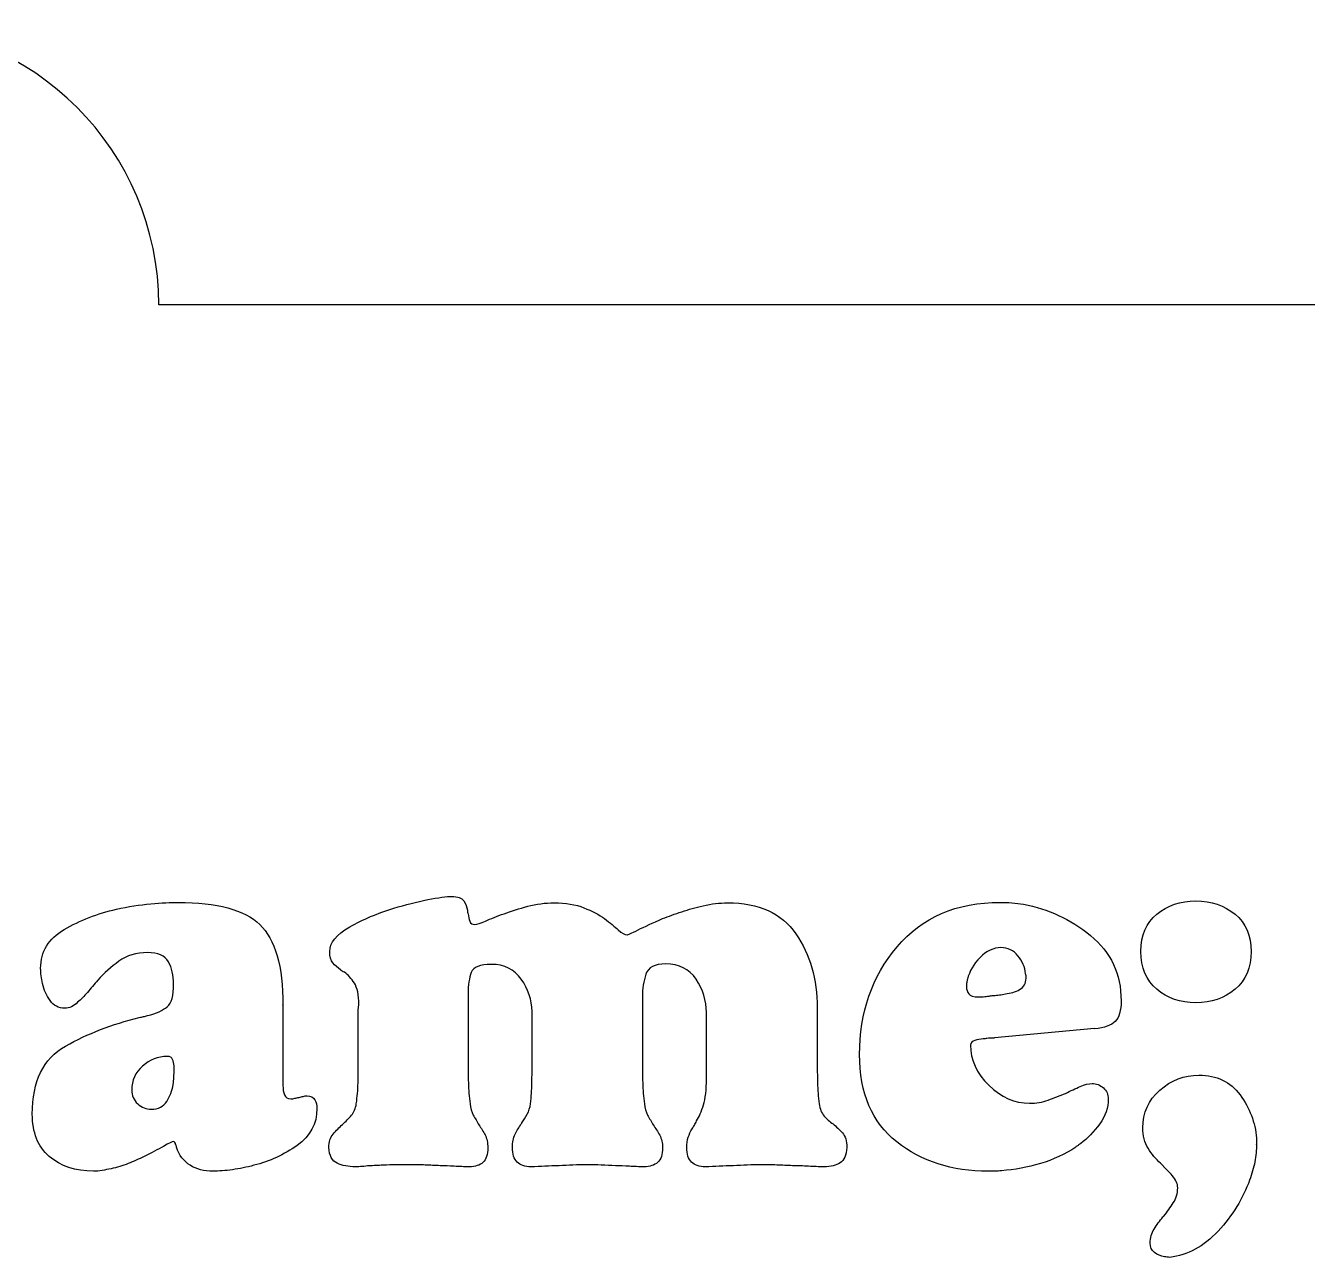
# Model space of a CAD drawing. Extents: x 1489 to 1914, y 371 to 1329.
# Drawn here: x 1751.6 to 1803.6, y 1063.5 to 1113.5 of the extents above; entities that cross this region are included whole.
import ezdxf

# ---------------------------------------------------------------- set-up
doc = ezdxf.new("R2010")
doc.units = 0
doc.layers.add('G0101', color=7, linetype='CONTINUOUS')

msp = doc.modelspace()

# ---------------------------------------------------------------- linework, layer by layer
at = {"layer": 'G0101', "color": 1}
msp.add_lwpolyline([(1885.738553, 1102.153572), (1756.970556, 1102.153572)], dxfattribs=at)
at = {"layer": 'G0101', "color": 4}
for points in [[(1769.513056, 1077.562273), (1769.513056, 1077.482273)], [(1796.853055, 1075.881873), (1796.853055, 1075.901873)], [(1792.193255, 1074.801873), (1792.193255, 1074.891873)], [(1769.533056, 1074.182273), (1769.533056, 1073.942273), (1769.533056, 1071.442273)], [(1776.613056, 1074.042273), (1776.613056, 1073.962273), (1776.613056, 1073.882273), (1776.613056, 1073.742273), (1776.613056, 1073.602273), (1776.613056, 1071.442273)], [(1790.753255, 1074.081873), (1790.753255, 1074.101873)], [(1762.013056, 1073.721873), (1762.013056, 1070.721873), (1762.013056, 1070.441873)], [(1762.013056, 1073.701873), (1762.013056, 1073.721873)], [(1765.073056, 1071.442273), (1765.073056, 1073.522273), (1765.093056, 1073.722273)], [(1772.133056, 1071.422273), (1772.133056, 1073.402273), (1772.133056, 1073.442273)], [(1779.213056, 1070.722273), (1779.213056, 1073.402273)], [(1783.713055, 1073.602273), (1783.713055, 1071.442273)], [(1790.843255, 1072.361873), (1790.733255, 1072.361873)], [(1794.973255, 1072.761873), (1790.913255, 1072.381873)], [(1794.973255, 1072.741873), (1794.973255, 1072.761873)], [(1765.073056, 1071.422273), (1765.073056, 1071.442273)], [(1757.593056, 1071.081873), (1757.593056, 1071.181873), (1757.593056, 1071.241873)], [(1757.593056, 1071.061873), (1757.593056, 1071.081873)], [(1801.553055, 1068.301873), (1801.553055, 1068.171873), (1801.553055, 1068.041873), (1801.553055, 1068.061873)], [(1767.193056, 1067.222273), (1766.633056, 1067.222273)], [(1797.903055, 1067.031873), (1797.653055, 1067.281873)], [(1790.923255, 1066.961873), (1790.653255, 1066.961873)]]:
    msp.add_lwpolyline(points, dxfattribs=at)
at = {"layer": 'G0101', "color": 1}
msp.add_open_spline([(1756.970556, 1102.153572), (1756.970556, 1108.416572), (1751.893556, 1113.492572), (1745.631556, 1113.492572)], degree=3, dxfattribs=at)
at = {"layer": 'G0101', "color": 4}
for points in [[(1767.893056, 1077.992273), (1768.333056, 1078.078273), (1768.659056, 1078.122273), (1768.873056, 1078.122273)], [(1768.873056, 1078.122273), (1769.113056, 1078.122273), (1769.273056, 1078.062273), (1769.353056, 1077.942273)], [(1753.133056, 1076.781873), (1753.773056, 1077.154873), (1754.480056, 1077.428873), (1755.253056, 1077.601873)], [(1755.253056, 1077.601873), (1755.733056, 1077.707873), (1756.196056, 1077.781873), (1756.643056, 1077.821873)], [(1756.643056, 1077.821873), (1757.090056, 1077.861873), (1757.460056, 1077.881873), (1757.753056, 1077.881873)], [(1757.753056, 1077.881873), (1759.340056, 1077.881873), (1760.446056, 1077.581873), (1761.073056, 1076.981873)], [(1764.723056, 1076.882273), (1765.263056, 1077.189273), (1765.860056, 1077.442273), (1766.513056, 1077.642273)], [(1766.513056, 1077.642273), (1766.993056, 1077.788273), (1767.453056, 1077.905273), (1767.893056, 1077.992273)], [(1769.353056, 1077.942273), (1769.433056, 1077.822273), (1769.486056, 1077.695273), (1769.513056, 1077.562273)], [(1770.993056, 1077.422273), (1771.286056, 1077.528273), (1771.606056, 1077.629273), (1771.953056, 1077.722273)], [(1771.953056, 1077.722273), (1772.300056, 1077.815273), (1772.659056, 1077.862273), (1773.033056, 1077.862273)], [(1773.033056, 1077.862273), (1773.500056, 1077.862273), (1773.900056, 1077.795273), (1774.233056, 1077.662273)], [(1774.233056, 1077.662273), (1774.566056, 1077.528273), (1774.846056, 1077.382273), (1775.073056, 1077.222273)], [(1778.213056, 1077.502273), (1778.493056, 1077.595273), (1778.780056, 1077.675273), (1779.073056, 1077.742273)], [(1779.073056, 1077.742273), (1779.246056, 1077.782273), (1779.416056, 1077.812273), (1779.583056, 1077.832273)], [(1779.583056, 1077.832273), (1779.750056, 1077.852273), (1779.913056, 1077.862273), (1780.073055, 1077.862273)], [(1780.073055, 1077.862273), (1781.340055, 1077.862273), (1782.263055, 1077.442273), (1782.843055, 1076.602273)], [(1786.953255, 1076.071873), (1787.966255, 1077.278873), (1789.366255, 1077.881873), (1791.153255, 1077.881873)], [(1791.153255, 1077.881873), (1791.299255, 1077.881873), (1791.453255, 1077.874873), (1791.613255, 1077.861873)], [(1791.613255, 1077.861873), (1791.773255, 1077.848873), (1791.933255, 1077.828873), (1792.093255, 1077.801873)], [(1792.093255, 1077.801873), (1793.079255, 1077.628873), (1793.986255, 1077.204873), (1794.813255, 1076.531873)], [(1797.503055, 1077.401873), (1797.936055, 1077.761873), (1798.466055, 1077.941873), (1799.093055, 1077.941873)], [(1799.093055, 1077.941873), (1799.720055, 1077.941873), (1800.249055, 1077.761873), (1800.683055, 1077.401873)], [(1769.513056, 1077.482273), (1769.513056, 1077.455273), (1769.520056, 1077.435273), (1769.533056, 1077.422273)], [(1769.533056, 1077.422273), (1769.546056, 1077.302273), (1769.570056, 1077.198273), (1769.603056, 1077.112273)], [(1769.603056, 1077.112273), (1769.636056, 1077.025273), (1769.706056, 1076.982273), (1769.813056, 1076.982273)], [(1769.813056, 1076.982273), (1769.893056, 1076.982273), (1770.036056, 1077.028273), (1770.243056, 1077.122273)], [(1770.243056, 1077.122273), (1770.449056, 1077.215273), (1770.699056, 1077.315273), (1770.993056, 1077.422273)], [(1775.073056, 1077.222273), (1775.300056, 1077.048273), (1775.486056, 1076.895273), (1775.633056, 1076.762273)], [(1776.433056, 1076.762273), (1776.699056, 1076.895273), (1777.033056, 1077.048273), (1777.433056, 1077.222273)], [(1777.433056, 1077.222273), (1777.673056, 1077.315273), (1777.933056, 1077.408273), (1778.213056, 1077.502273)], [(1796.853055, 1075.901873), (1796.853055, 1076.541873), (1797.069055, 1077.041873), (1797.503055, 1077.401873)], [(1800.683055, 1077.401873), (1801.116055, 1077.041873), (1801.333055, 1076.534873), (1801.333055, 1075.881873)], [(1752.173056, 1075.201873), (1752.173056, 1075.881873), (1752.493056, 1076.408873), (1753.133056, 1076.781873)], [(1761.073056, 1076.981873), (1761.699056, 1076.381873), (1762.013056, 1075.288873), (1762.013056, 1073.701873)], [(1763.913056, 1075.882273), (1763.913056, 1076.242273), (1764.183056, 1076.575273), (1764.723056, 1076.882273)], [(1775.633056, 1076.762273), (1775.780056, 1076.629273), (1775.900056, 1076.562273), (1775.993056, 1076.562273)], [(1775.993056, 1076.562273), (1776.020056, 1076.562273), (1776.166056, 1076.629273), (1776.433056, 1076.762273)], [(1782.843055, 1076.602273), (1783.423055, 1075.762273), (1783.713055, 1074.762273), (1783.713055, 1073.602273)], [(1794.813255, 1076.531873), (1795.639255, 1075.858873), (1796.053255, 1074.974873), (1796.053255, 1073.881873)], [(1785.433255, 1071.701873), (1785.433255, 1073.408873), (1785.940255, 1074.864873), (1786.953255, 1076.071873)], [(1791.173255, 1076.041873), (1790.866255, 1076.041873), (1790.583255, 1075.908873), (1790.323255, 1075.641873)], [(1791.863255, 1075.711873), (1791.683255, 1075.931873), (1791.453255, 1076.041873), (1791.173255, 1076.041873)], [(1755.353056, 1075.491873), (1755.033056, 1075.258873), (1754.746056, 1075.001873), (1754.493056, 1074.721873)], [(1756.513056, 1075.841873), (1756.059056, 1075.841873), (1755.673056, 1075.724873), (1755.353056, 1075.491873)], [(1757.363056, 1075.471873), (1757.223056, 1075.718873), (1756.940056, 1075.841873), (1756.513056, 1075.841873)], [(1757.573056, 1074.561873), (1757.573056, 1074.921873), (1757.503056, 1075.224873), (1757.363056, 1075.471873)], [(1764.043056, 1075.422273), (1763.956056, 1075.528273), (1763.913056, 1075.682273), (1763.913056, 1075.882273)], [(1790.323255, 1075.641873), (1790.063255, 1075.374873), (1789.893255, 1075.081873), (1789.813255, 1074.761873)], [(1792.173255, 1074.981873), (1792.146255, 1075.247873), (1792.043255, 1075.491873), (1791.863255, 1075.711873)], [(1797.503055, 1074.351873), (1797.069055, 1074.718873), (1796.853055, 1075.228873), (1796.853055, 1075.881873)], [(1801.333055, 1075.881873), (1801.333055, 1075.228873), (1801.116055, 1074.718873), (1800.683055, 1074.351873)], [(1752.193056, 1074.901873), (1752.179056, 1075.008873), (1752.173056, 1075.108873), (1752.173056, 1075.201873)], [(1764.353056, 1075.142273), (1764.233056, 1075.222273), (1764.130056, 1075.315273), (1764.043056, 1075.422273)], [(1764.413056, 1075.092273), (1764.386056, 1075.112273), (1764.366056, 1075.129273), (1764.353056, 1075.142273)], [(1764.513056, 1075.042273), (1764.473056, 1075.055273), (1764.440056, 1075.072273), (1764.413056, 1075.092273)], [(1764.913056, 1074.602273), (1764.793056, 1074.788273), (1764.659056, 1074.935273), (1764.513056, 1075.042273)], [(1769.663056, 1075.032273), (1769.576056, 1074.812273), (1769.533056, 1074.528273), (1769.533056, 1074.182273)], [(1770.473056, 1075.362273), (1770.020056, 1075.362273), (1769.750056, 1075.252273), (1769.663056, 1075.032273)], [(1771.693056, 1074.762273), (1771.413056, 1075.162273), (1771.006056, 1075.362273), (1770.473056, 1075.362273)], [(1776.753056, 1074.962273), (1776.659056, 1074.682273), (1776.613056, 1074.375273), (1776.613056, 1074.042273)], [(1777.553056, 1075.382273), (1777.113056, 1075.382273), (1776.846056, 1075.242273), (1776.753056, 1074.962273)], [(1778.793056, 1074.762273), (1778.513056, 1075.175273), (1778.100056, 1075.382273), (1777.553056, 1075.382273)], [(1792.193255, 1074.891873), (1792.193255, 1074.924873), (1792.186255, 1074.954873), (1792.173255, 1074.981873)], [(1752.253056, 1074.581873), (1752.226056, 1074.688873), (1752.206056, 1074.794873), (1752.193056, 1074.901873)], [(1752.553056, 1073.891873), (1752.406056, 1074.098873), (1752.306056, 1074.328873), (1752.253056, 1074.581873)], [(1754.493056, 1074.721873), (1754.346056, 1074.548873), (1754.206056, 1074.381873), (1754.073056, 1074.221873)], [(1757.313056, 1073.641873), (1757.486056, 1073.788873), (1757.573056, 1074.094873), (1757.573056, 1074.561873)], [(1765.093056, 1073.722273), (1765.093056, 1074.122273), (1765.033056, 1074.415273), (1764.913056, 1074.602273)], [(1772.133056, 1073.442273), (1772.120056, 1073.922273), (1771.973056, 1074.362273), (1771.693056, 1074.762273)], [(1779.213056, 1073.402273), (1779.213056, 1073.895273), (1779.073056, 1074.348273), (1778.793056, 1074.762273)], [(1789.783255, 1074.621873), (1789.776255, 1074.568873), (1789.773255, 1074.514873), (1789.773255, 1074.461873)], [(1789.773255, 1074.461873), (1789.773255, 1074.341873), (1789.803255, 1074.241873), (1789.863255, 1074.161873)], [(1789.813255, 1074.761873), (1789.799255, 1074.721873), (1789.790255, 1074.674873), (1789.783255, 1074.621873)], [(1791.933255, 1074.341873), (1792.106255, 1074.434873), (1792.193255, 1074.588873), (1792.193255, 1074.801873)], [(1753.153056, 1073.581873), (1752.900056, 1073.581873), (1752.699056, 1073.684873), (1752.553056, 1073.891873)], [(1754.073056, 1074.221873), (1753.940056, 1074.061873), (1753.806056, 1073.928873), (1753.673056, 1073.821873)], [(1789.863255, 1074.161873), (1789.923255, 1074.081873), (1790.060255, 1074.041873), (1790.273255, 1074.041873)], [(1790.273255, 1074.041873), (1790.353255, 1074.041873), (1790.433255, 1074.044873), (1790.513255, 1074.051873)], [(1790.513255, 1074.051873), (1790.593255, 1074.058873), (1790.673255, 1074.068873), (1790.753255, 1074.081873)], [(1790.753255, 1074.101873), (1790.766255, 1074.088873), (1790.786255, 1074.084873), (1790.813255, 1074.091873)], [(1790.813255, 1074.091873), (1790.839255, 1074.098873), (1790.859255, 1074.101873), (1790.873255, 1074.101873)], [(1790.873255, 1074.101873), (1790.953255, 1074.101873), (1791.033255, 1074.108873), (1791.113255, 1074.121873)], [(1791.113255, 1074.121873), (1791.193255, 1074.134873), (1791.273255, 1074.148873), (1791.353255, 1074.161873)], [(1791.353255, 1074.161873), (1791.566255, 1074.188873), (1791.759255, 1074.247873), (1791.933255, 1074.341873)], [(1799.093055, 1073.801873), (1798.466055, 1073.801873), (1797.936055, 1073.984873), (1797.503055, 1074.351873)], [(1800.683055, 1074.351873), (1800.249055, 1073.984873), (1799.720055, 1073.801873), (1799.093055, 1073.801873)], [(1753.423056, 1073.641873), (1753.336056, 1073.601873), (1753.246056, 1073.581873), (1753.153056, 1073.581873)], [(1753.673056, 1073.821873), (1753.593056, 1073.741873), (1753.510056, 1073.681873), (1753.423056, 1073.641873)], [(1756.513056, 1073.281873), (1756.873056, 1073.374873), (1757.139056, 1073.494873), (1757.313056, 1073.641873)], [(1796.053255, 1073.881873), (1796.053255, 1073.481873), (1795.973255, 1073.201873), (1795.813255, 1073.041873)], [(1753.183056, 1072.041873), (1754.083056, 1072.548873), (1755.079056, 1072.934873), (1756.173056, 1073.201873)], [(1756.173056, 1073.201873), (1756.239056, 1073.214873), (1756.300056, 1073.227873), (1756.353056, 1073.241873)], [(1756.353056, 1073.241873), (1756.406056, 1073.254873), (1756.460056, 1073.268873), (1756.513056, 1073.281873)], [(1795.813255, 1073.041873), (1795.653255, 1072.881873), (1795.373255, 1072.781873), (1794.973255, 1072.741873)], [(1790.453255, 1072.341873), (1790.333255, 1072.328873), (1790.219255, 1072.304873), (1790.113255, 1072.271873)], [(1790.603255, 1072.351873), (1790.556255, 1072.344873), (1790.506255, 1072.341873), (1790.453255, 1072.341873)], [(1790.733255, 1072.361873), (1790.693255, 1072.361873), (1790.649255, 1072.358873), (1790.603255, 1072.351873)], [(1790.913255, 1072.381873), (1790.899255, 1072.368873), (1790.876255, 1072.361873), (1790.843255, 1072.361873)], [(1751.833056, 1069.281873), (1751.833056, 1070.614873), (1752.283056, 1071.534873), (1753.183056, 1072.041873)], [(1790.113255, 1072.271873), (1790.006255, 1072.238873), (1789.946255, 1072.174873), (1789.933255, 1072.081873)], [(1789.933255, 1072.081873), (1789.933255, 1071.481873), (1790.183255, 1070.938873), (1790.683255, 1070.451873)], [(1757.313056, 1071.621873), (1756.940056, 1071.621873), (1756.606056, 1071.491873), (1756.313056, 1071.231873)], [(1757.533056, 1071.501873), (1757.506056, 1071.581873), (1757.433056, 1071.621873), (1757.313056, 1071.621873)], [(1757.593056, 1071.241873), (1757.579056, 1071.334873), (1757.559056, 1071.421873), (1757.533056, 1071.501873)], [(1765.063056, 1070.552273), (1765.070056, 1070.838273), (1765.073056, 1071.129273), (1765.073056, 1071.422273)], [(1769.533056, 1071.442273), (1769.533056, 1071.135273), (1769.536056, 1070.838273), (1769.543056, 1070.552273)], [(1772.123056, 1070.552273), (1772.130056, 1070.838273), (1772.133056, 1071.129273), (1772.133056, 1071.422273)], [(1776.613056, 1071.442273), (1776.613056, 1071.135273), (1776.616056, 1070.838273), (1776.623056, 1070.552273)], [(1783.713055, 1071.442273), (1783.713055, 1071.135273), (1783.716055, 1070.838273), (1783.723055, 1070.552273)], [(1786.943255, 1068.151873), (1785.936255, 1068.944873), (1785.433255, 1070.128873), (1785.433255, 1071.701873)], [(1756.313056, 1071.231873), (1756.020056, 1070.971873), (1755.873056, 1070.648873), (1755.873056, 1070.261873)], [(1757.553056, 1070.481873), (1757.566056, 1070.574873), (1757.576056, 1070.674873), (1757.583056, 1070.781873)], [(1757.583056, 1070.781873), (1757.590056, 1070.888873), (1757.593056, 1070.981873), (1757.593056, 1071.061873)], [(1797.623055, 1070.251873), (1798.083055, 1070.658873), (1798.613055, 1070.861873), (1799.213055, 1070.861873)], [(1799.213055, 1070.861873), (1799.933055, 1070.861873), (1800.490055, 1070.594873), (1800.883055, 1070.061873)], [(1755.873056, 1070.261873), (1755.873056, 1070.034873), (1755.953056, 1069.848873), (1756.113056, 1069.701873)], [(1757.293056, 1069.791873), (1757.426056, 1069.998873), (1757.513056, 1070.227873), (1757.553056, 1070.481873)], [(1762.013056, 1070.441873), (1762.013056, 1070.294873), (1762.033056, 1070.168873), (1762.073056, 1070.061873)], [(1764.993056, 1069.702273), (1765.033056, 1069.982273), (1765.056056, 1070.265273), (1765.063056, 1070.552273)], [(1769.543056, 1070.552273), (1769.550056, 1070.265273), (1769.573056, 1069.982273), (1769.613056, 1069.702273)], [(1772.073056, 1069.702273), (1772.100056, 1069.982273), (1772.116056, 1070.265273), (1772.123056, 1070.552273)], [(1776.623056, 1070.552273), (1776.630056, 1070.265273), (1776.653056, 1069.982273), (1776.693056, 1069.702273)], [(1779.093056, 1069.652273), (1779.173056, 1069.912273), (1779.213056, 1070.268273), (1779.213056, 1070.722273)], [(1783.723055, 1070.552273), (1783.730055, 1070.265273), (1783.753055, 1069.982273), (1783.793055, 1069.702273)], [(1790.683255, 1070.451873), (1791.183255, 1069.964873), (1791.733255, 1069.721873), (1792.333255, 1069.721873)], [(1793.793255, 1070.121873), (1794.006255, 1070.227873), (1794.206255, 1070.321873), (1794.393255, 1070.401873)], [(1794.393255, 1070.401873), (1794.579255, 1070.481873), (1794.739255, 1070.521873), (1794.873255, 1070.521873)], [(1794.873255, 1070.521873), (1795.046255, 1070.521873), (1795.199255, 1070.461873), (1795.333255, 1070.341873)], [(1795.333255, 1070.341873), (1795.466255, 1070.221873), (1795.533255, 1070.074873), (1795.533255, 1069.901873)], [(1796.933055, 1068.721873), (1796.933055, 1069.334873), (1797.163055, 1069.844873), (1797.623055, 1070.251873)], [(1756.673056, 1069.481873), (1756.953056, 1069.481873), (1757.159056, 1069.584873), (1757.293056, 1069.791873)], [(1762.073056, 1070.061873), (1762.113056, 1069.954873), (1762.199056, 1069.901873), (1762.333056, 1069.901873)], [(1762.333056, 1069.901873), (1762.386056, 1069.901873), (1762.440056, 1069.908873), (1762.493056, 1069.921873)], [(1762.493056, 1069.921873), (1762.546056, 1069.934873), (1762.606056, 1069.948873), (1762.673056, 1069.961873)], [(1762.673056, 1069.961873), (1762.726056, 1069.974873), (1762.780056, 1069.988873), (1762.833056, 1070.001873)], [(1762.833056, 1070.001873), (1762.886056, 1070.014873), (1762.940056, 1070.021873), (1762.993056, 1070.021873)], [(1762.993056, 1070.021873), (1763.139056, 1070.021873), (1763.243056, 1069.968873), (1763.303056, 1069.861873)], [(1763.303056, 1069.861873), (1763.363056, 1069.754873), (1763.393056, 1069.634873), (1763.393056, 1069.501873)], [(1792.333255, 1069.721873), (1792.599255, 1069.721873), (1792.853255, 1069.764873), (1793.093255, 1069.851873)], [(1793.093255, 1069.851873), (1793.333255, 1069.938873), (1793.566255, 1070.028873), (1793.793255, 1070.121873)], [(1795.533255, 1069.901873), (1795.533255, 1069.541873), (1795.416255, 1069.201873), (1795.183255, 1068.881873)], [(1800.883055, 1070.061873), (1801.276055, 1069.528873), (1801.499055, 1068.941873), (1801.553055, 1068.301873)], [(1752.523056, 1067.561873), (1752.063056, 1067.961873), (1751.833056, 1068.534873), (1751.833056, 1069.281873)], [(1756.113056, 1069.701873), (1756.273056, 1069.554873), (1756.460056, 1069.481873), (1756.673056, 1069.481873)], [(1763.393056, 1069.501873), (1763.393056, 1068.888873), (1763.126056, 1068.391873), (1762.593056, 1068.011873)], [(1764.433056, 1068.862273), (1764.566056, 1068.982273), (1764.686056, 1069.105273), (1764.793056, 1069.232273)], [(1764.793056, 1069.232273), (1764.900056, 1069.359273), (1764.966056, 1069.515273), (1764.993056, 1069.702273)], [(1769.613056, 1069.702273), (1769.626056, 1069.528273), (1769.670056, 1069.375273), (1769.743056, 1069.242273)], [(1769.743056, 1069.242273), (1769.816056, 1069.109273), (1769.893056, 1068.975273), (1769.973056, 1068.842273)], [(1771.713056, 1068.922273), (1771.793056, 1069.028273), (1771.866056, 1069.145273), (1771.933056, 1069.272273)], [(1771.933056, 1069.272273), (1772.000056, 1069.399273), (1772.046056, 1069.542273), (1772.073056, 1069.702273)], [(1776.693056, 1069.702273), (1776.706056, 1069.528273), (1776.750056, 1069.375273), (1776.823056, 1069.242273)], [(1776.823056, 1069.242273), (1776.896056, 1069.109273), (1776.973056, 1068.975273), (1777.053056, 1068.842273)], [(1778.813056, 1069.002273), (1778.920056, 1069.175273), (1779.013056, 1069.392273), (1779.093056, 1069.652273)], [(1783.793055, 1069.702273), (1783.820055, 1069.488273), (1783.886055, 1069.322273), (1783.993055, 1069.202273)], [(1764.053056, 1068.472273), (1764.173056, 1068.612273), (1764.300056, 1068.742273), (1764.433056, 1068.862273)], [(1769.973056, 1068.842273), (1770.066056, 1068.708273), (1770.150056, 1068.572273), (1770.223056, 1068.432273)], [(1771.443056, 1068.462273), (1771.516056, 1068.609273), (1771.600056, 1068.748273), (1771.693056, 1068.882273)], [(1771.693056, 1068.882273), (1771.693056, 1068.895273), (1771.696056, 1068.902273), (1771.703056, 1068.902273)], [(1771.703056, 1068.902273), (1771.710056, 1068.902273), (1771.713056, 1068.908273), (1771.713056, 1068.922273)], [(1777.053056, 1068.842273), (1777.146056, 1068.708273), (1777.233056, 1068.568273), (1777.313056, 1068.422273)], [(1778.633056, 1068.682273), (1778.659056, 1068.735273), (1778.690056, 1068.785273), (1778.723056, 1068.832273)], [(1778.723056, 1068.832273), (1778.756056, 1068.879273), (1778.786056, 1068.935273), (1778.813056, 1069.002273)], [(1783.993055, 1069.202273), (1784.100055, 1069.082273), (1784.219055, 1068.975273), (1784.353055, 1068.882273)], [(1784.353055, 1068.882273), (1784.486055, 1068.775273), (1784.613055, 1068.655273), (1784.733055, 1068.522273)], [(1795.183255, 1068.881873), (1794.949255, 1068.561873), (1794.693255, 1068.294873), (1794.413255, 1068.081873)], [(1797.153055, 1067.891873), (1797.006055, 1068.124873), (1796.933055, 1068.401873), (1796.933055, 1068.721873)], [(1763.873056, 1067.922273), (1763.873056, 1068.149273), (1763.933056, 1068.332273), (1764.053056, 1068.472273)], [(1770.223056, 1068.432273), (1770.296056, 1068.292273), (1770.333056, 1068.122273), (1770.333056, 1067.922273)], [(1771.333056, 1067.922273), (1771.333056, 1068.135273), (1771.370056, 1068.315273), (1771.443056, 1068.462273)], [(1777.313056, 1068.422273), (1777.393056, 1068.275273), (1777.433056, 1068.109273), (1777.433056, 1067.922273)], [(1778.413056, 1067.922273), (1778.413056, 1068.082273), (1778.433056, 1068.222273), (1778.473056, 1068.342273)], [(1778.473056, 1068.342273), (1778.513056, 1068.462273), (1778.566056, 1068.575273), (1778.633056, 1068.682273)], [(1784.733055, 1068.522273), (1784.853055, 1068.388273), (1784.913055, 1068.189273), (1784.913055, 1067.922273)], [(1757.163056, 1067.971873), (1756.943056, 1067.844873), (1756.679056, 1067.707873), (1756.373056, 1067.561873)], [(1757.573056, 1068.161873), (1757.520056, 1068.161873), (1757.383056, 1068.098873), (1757.163056, 1067.971873)], [(1757.623056, 1068.121873), (1757.603056, 1068.148873), (1757.586056, 1068.161873), (1757.573056, 1068.161873)], [(1757.653056, 1068.041873), (1757.653056, 1068.068873), (1757.643056, 1068.094873), (1757.623056, 1068.121873)], [(1757.683056, 1067.991873), (1757.676056, 1068.011873), (1757.666056, 1068.028873), (1757.653056, 1068.041873)], [(1757.693056, 1067.941873), (1757.693056, 1067.954873), (1757.690056, 1067.971873), (1757.683056, 1067.991873)], [(1758.243056, 1067.201873), (1757.983056, 1067.361873), (1757.800056, 1067.608873), (1757.693056, 1067.941873)], [(1762.593056, 1068.011873), (1762.059056, 1067.631873), (1761.473056, 1067.361873), (1760.833056, 1067.201873)], [(1764.213056, 1067.282273), (1764.013056, 1067.375273), (1763.900056, 1067.588273), (1763.873056, 1067.922273)], [(1770.333056, 1067.922273), (1770.333056, 1067.642273), (1770.270056, 1067.442273), (1770.143056, 1067.322273)], [(1771.523056, 1067.332273), (1771.396056, 1067.458273), (1771.333056, 1067.655273), (1771.333056, 1067.922273)], [(1777.433056, 1067.922273), (1777.433056, 1067.642273), (1777.366056, 1067.442273), (1777.233056, 1067.322273)], [(1778.603056, 1067.332273), (1778.476056, 1067.458273), (1778.413056, 1067.655273), (1778.413056, 1067.922273)], [(1784.913055, 1067.922273), (1784.900055, 1067.615273), (1784.810055, 1067.408273), (1784.643055, 1067.302273)], [(1790.653255, 1066.961873), (1789.186255, 1066.961873), (1787.949255, 1067.358873), (1786.943255, 1068.151873)], [(1794.213255, 1067.941873), (1793.773255, 1067.648873), (1793.293255, 1067.424873), (1792.773255, 1067.271873)], [(1794.303255, 1068.011873), (1794.270255, 1067.991873), (1794.239255, 1067.968873), (1794.213255, 1067.941873)], [(1794.413255, 1068.081873), (1794.373255, 1068.054873), (1794.336255, 1068.031873), (1794.303255, 1068.011873)], [(1797.653055, 1067.281873), (1797.466055, 1067.454873), (1797.299055, 1067.658873), (1797.153055, 1067.891873)], [(1801.553055, 1068.061873), (1801.553055, 1067.821873), (1801.530055, 1067.581873), (1801.483055, 1067.341873)], [(1754.313056, 1066.961873), (1753.579056, 1066.961873), (1752.983056, 1067.161873), (1752.523056, 1067.561873)], [(1755.723056, 1067.271873), (1755.503056, 1067.185873), (1755.273056, 1067.115873), (1755.033056, 1067.061873)], [(1756.373056, 1067.561873), (1756.159056, 1067.454873), (1755.943056, 1067.358873), (1755.723056, 1067.271873)], [(1759.173056, 1066.961873), (1758.813056, 1066.961873), (1758.503056, 1067.041873), (1758.243056, 1067.201873)], [(1760.833056, 1067.201873), (1760.539056, 1067.121873), (1760.250056, 1067.061873), (1759.963056, 1067.021873)], [(1764.953056, 1067.142273), (1764.659056, 1067.142273), (1764.413056, 1067.189273), (1764.213056, 1067.282273)], [(1765.233056, 1067.152273), (1765.139056, 1067.145273), (1765.046056, 1067.142273), (1764.953056, 1067.142273)], [(1765.513056, 1067.182273), (1765.420056, 1067.169273), (1765.326056, 1067.159273), (1765.233056, 1067.152273)], [(1765.793056, 1067.192273), (1765.699056, 1067.185273), (1765.606056, 1067.182273), (1765.513056, 1067.182273)], [(1766.073056, 1067.202273), (1765.980056, 1067.202273), (1765.886056, 1067.199273), (1765.793056, 1067.192273)], [(1766.633056, 1067.222273), (1766.446056, 1067.222273), (1766.260056, 1067.215273), (1766.073056, 1067.202273)], [(1767.793056, 1067.212273), (1767.593056, 1067.219273), (1767.393056, 1067.222273), (1767.193056, 1067.222273)], [(1768.393056, 1067.182273), (1768.193056, 1067.195273), (1767.993056, 1067.205273), (1767.793056, 1067.212273)], [(1768.973056, 1067.162273), (1768.773056, 1067.175273), (1768.580056, 1067.182273), (1768.393056, 1067.182273)], [(1769.573056, 1067.142273), (1769.373056, 1067.142273), (1769.173056, 1067.149273), (1768.973056, 1067.162273)], [(1770.143056, 1067.322273), (1770.016056, 1067.202273), (1769.826056, 1067.142273), (1769.573056, 1067.142273)], [(1772.093056, 1067.142273), (1771.840056, 1067.142273), (1771.650056, 1067.205273), (1771.523056, 1067.332273)], [(1772.653056, 1067.162273), (1772.466056, 1067.149273), (1772.280056, 1067.142273), (1772.093056, 1067.142273)], [(1773.233056, 1067.182273), (1773.033056, 1067.182273), (1772.840056, 1067.175273), (1772.653056, 1067.162273)], [(1773.793056, 1067.212273), (1773.606056, 1067.205273), (1773.420056, 1067.195273), (1773.233056, 1067.182273)], [(1774.353056, 1067.222273), (1774.166056, 1067.222273), (1773.980056, 1067.219273), (1773.793056, 1067.212273)], [(1774.943056, 1067.212273), (1774.750056, 1067.219273), (1774.553056, 1067.222273), (1774.353056, 1067.222273)], [(1775.513056, 1067.182273), (1775.326056, 1067.195273), (1775.136056, 1067.205273), (1774.943056, 1067.212273)], [(1776.083056, 1067.162273), (1775.889056, 1067.175273), (1775.699056, 1067.182273), (1775.513056, 1067.182273)], [(1776.673056, 1067.142273), (1776.473056, 1067.142273), (1776.276056, 1067.149273), (1776.083056, 1067.162273)], [(1777.233056, 1067.322273), (1777.100056, 1067.202273), (1776.913056, 1067.142273), (1776.673056, 1067.142273)], [(1779.173056, 1067.142273), (1778.920056, 1067.142273), (1778.730056, 1067.205273), (1778.603056, 1067.332273)], [(1779.733056, 1067.162273), (1779.546056, 1067.149273), (1779.360056, 1067.142273), (1779.173056, 1067.142273)], [(1780.313055, 1067.182273), (1780.113055, 1067.182273), (1779.920056, 1067.175273), (1779.733056, 1067.162273)], [(1780.873055, 1067.212273), (1780.686055, 1067.205273), (1780.500055, 1067.195273), (1780.313055, 1067.182273)], [(1781.433055, 1067.222273), (1781.246055, 1067.222273), (1781.060055, 1067.219273), (1780.873055, 1067.212273)], [(1782.073055, 1067.212273), (1781.860055, 1067.219273), (1781.646055, 1067.222273), (1781.433055, 1067.222273)], [(1782.713055, 1067.182273), (1782.500055, 1067.195273), (1782.286055, 1067.205273), (1782.073055, 1067.212273)], [(1783.353055, 1067.162273), (1783.139055, 1067.175273), (1782.926055, 1067.182273), (1782.713055, 1067.182273)], [(1783.993055, 1067.142273), (1783.780055, 1067.142273), (1783.566055, 1067.149273), (1783.353055, 1067.162273)], [(1784.643055, 1067.302273), (1784.476055, 1067.195273), (1784.260055, 1067.142273), (1783.993055, 1067.142273)], [(1792.773255, 1067.271873), (1792.253255, 1067.118873), (1791.726255, 1067.021873), (1791.193255, 1066.981873)], [(1801.483055, 1067.341873), (1801.436055, 1067.101873), (1801.366055, 1066.854873), (1801.273055, 1066.601873)], [(1754.673056, 1066.991873), (1754.553056, 1066.971873), (1754.433056, 1066.961873), (1754.313056, 1066.961873)], [(1755.033056, 1067.061873), (1754.913056, 1067.035873), (1754.793056, 1067.011873), (1754.673056, 1066.991873)], [(1759.963056, 1067.021873), (1759.676056, 1066.981873), (1759.413056, 1066.961873), (1759.173056, 1066.961873)], [(1791.193255, 1066.981873), (1791.099255, 1066.968873), (1791.009255, 1066.961873), (1790.923255, 1066.961873)], [(1798.133055, 1066.781873), (1798.066055, 1066.861873), (1797.990055, 1066.945873), (1797.903055, 1067.031873)], [(1798.293055, 1066.541873), (1798.253055, 1066.621873), (1798.199055, 1066.701873), (1798.133055, 1066.781873)], [(1798.173055, 1065.671873), (1798.293055, 1065.851873), (1798.353055, 1066.055873), (1798.353055, 1066.281873)], [(1798.353055, 1066.281873), (1798.353055, 1066.374873), (1798.333055, 1066.461873), (1798.293055, 1066.541873)], [(1801.273055, 1066.601873), (1801.006055, 1065.854873), (1800.579055, 1065.165873), (1799.993055, 1064.531873)], [(1797.793055, 1065.141873), (1797.926055, 1065.314873), (1798.053055, 1065.491873), (1798.173055, 1065.671873)], [(1797.393055, 1064.611873), (1797.499055, 1064.778873), (1797.619055, 1064.941873), (1797.753055, 1065.101873)], [(1797.753055, 1065.101873), (1797.766055, 1065.115873), (1797.780055, 1065.128873), (1797.793055, 1065.141873)], [(1797.233055, 1064.041873), (1797.233055, 1064.254873), (1797.286055, 1064.445873), (1797.393055, 1064.611873)], [(1799.993055, 1064.531873), (1799.406055, 1063.898873), (1798.753055, 1063.541873), (1798.033055, 1063.461873)], [(1797.413055, 1063.661873), (1797.293055, 1063.754873), (1797.233055, 1063.881873), (1797.233055, 1064.041873)], [(1797.813055, 1063.481873), (1797.666055, 1063.508873), (1797.533055, 1063.568873), (1797.413055, 1063.661873)], [(1797.923055, 1063.471873), (1797.889055, 1063.478873), (1797.853055, 1063.481873), (1797.813055, 1063.481873)], [(1798.033055, 1063.461873), (1797.993055, 1063.461873), (1797.956055, 1063.465873), (1797.923055, 1063.471873)]]:
    msp.add_open_spline(points, degree=3, dxfattribs=at)

doc.saveas('drawing.dxf')
